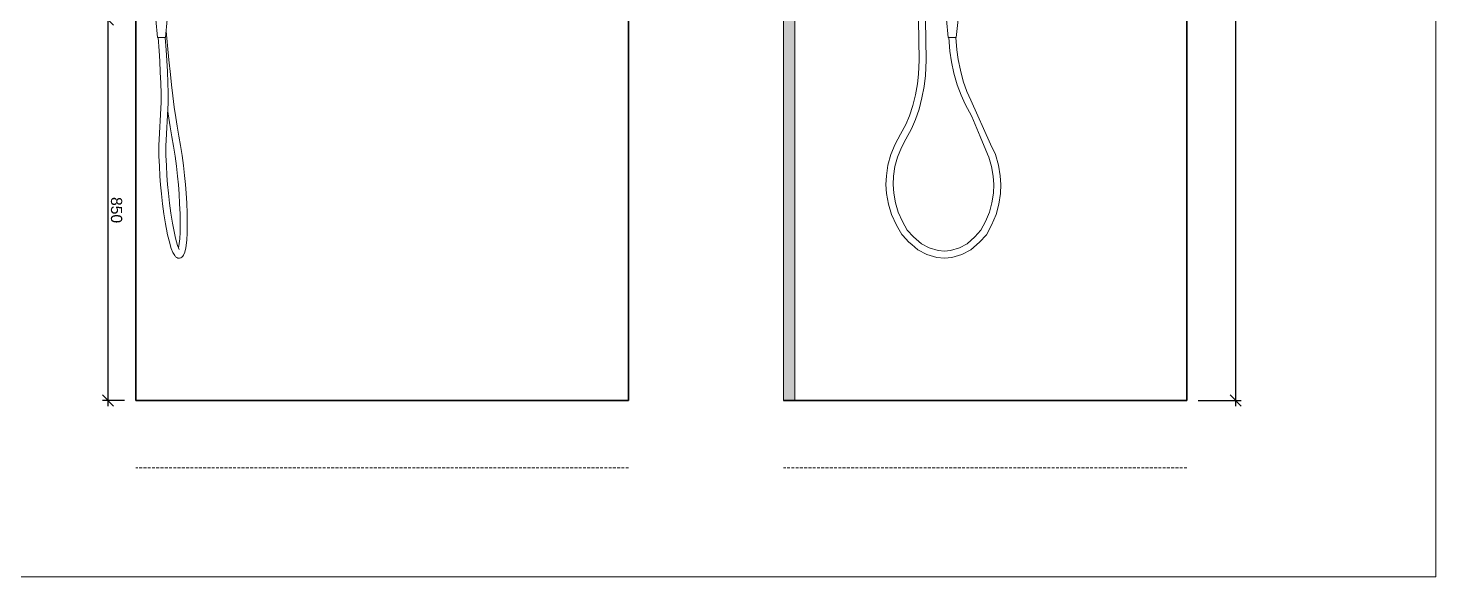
# Model space of a CAD drawing. Header units: millimetres. Extents: x 3767 to 22479, y 1034 to 12216.
# Drawn here: x 19337 to 22479, y 1034 to 2259 of the extents above; entities that cross this region are included whole.
import ezdxf

# ---------------------------------------------------------------- set-up
doc = ezdxf.new("R2010")
doc.units = ezdxf.units.MM
doc.linetypes.add('ČÁRKOVANÁ2', pattern=[9.525, 6.35, -3.175])
for name, color, linetype, lineweight in [('3', 7, 'ČÁRKOVANÁ2', 0), ('dim', 4, 'Continuous', 0), ('equipments', 137, 'Continuous', 13), ('free', 7, 'Continuous', 13), ('hatch', 255, 'Continuous', 0), ('section', 5, 'Continuous', 35)]:
    doc.layers.add(name, color=color, linetype=linetype, lineweight=lineweight)
doc.styles.add('ARIAL', font='arial.ttf')
doc.dimstyles.new('25', dxfattribs={"dimtxt": 25, "dimasz": 25, "dimexe": 12.5, "dimexo": 25, "dimgap": 6.25, "dimtad": 1, "dimdec": 0, "dimdsep": 46, "dimlunit": 6, "dimtxsty": 'ARIAL', "dimblk": 'OBLIQUE', "dimcen": 25, "dimdle": 12.5, "dimclrd": 256, "dimclre": 256, "dimclrt": 2, "dimadec": 0, "dimazin": 0, "dimtfac": 1, "dimtdec": 0, "dimtmove": 0, "dimatfit": 1, "dimldrblk": 'DOTSMALL', "dimfxl": 1, "dimtvp": 1, "dimtolj": 1, "dimtzin": 0, "dimarcsym": 0})

# ---------------------------------------------------------------- blocks, each defined once
blk = doc.blocks.new('A$C5B3B7623')
for p, q in [((72.7456, 532.7089), (74.1855, 442.4709)), ((88.5306, 532.7109), (89.9715, 442.4709)), ((135.2019, 532.8429), (139.1665, 493.2369)), ((157.1665, 493.2389), (161.1229, 532.8429)), ((139.1665, 493.2369), (139.8515, 493.2369)), ((139.8515, 493.2369), (141.8025, 493.2369)), ((139.8515, 493.2369), (140.3926, 493.2369)), ((140.3926, 493.2369), (142.5895, 462.6449)), ((141.8025, 493.2369), (144.7225, 493.2379)), ((144.7225, 493.2379), (148.1665, 493.2379)), ((144.7225, 493.2379), (151.6115, 493.2379)), ((148.1665, 493.2379), (151.6115, 493.2379)), ((151.6115, 493.2379), (154.5305, 493.2389)), ((154.5305, 493.2389), (156.4815, 493.2389)), ((154.9263, 493.2388), (156.4815, 493.2389)), ((156.1036, 493.2388), (157.1665, 493.2389)), ((156.1742, 493.2389), (158.1395, 465.4339)), ((156.1742, 493.2389), (156.4815, 493.2389)), ((156.1743, 493.2389), (156.4815, 493.2389)), ((156.4815, 493.2389), (157.1665, 493.2389)), ((72.8585, 410.9919), (74.1855, 442.4709)), ((88.4865, 408.2019), (89.9715, 442.4709)), ((142.5895, 462.6449), (146.5865, 438.3369)), ((158.1395, 465.4339), (161.3215, 443.8869)), ((161.3215, 443.8869), (166.2035, 419.7799)), ((70.3045, 389.3739), (72.8585, 410.9919)), ((146.5865, 438.3369), (151.9795, 413.0339)), ((151.9795, 413.0339), (159.0535, 387.4319)), ((166.2035, 419.7799), (172.6545, 395.4019)), ((66.1095, 365.2659), (70.3045, 389.3739)), ((80.5115, 358.5919), (85.1825, 383.8949)), ((85.1825, 383.8949), (88.4865, 408.2019)), ((159.0535, 387.4319), (167.6745, 364.0209)), ((172.6545, 395.4019), (180.7865, 372.6599)), ((60.3385, 340.9589), (66.1095, 365.2659)), ((74.1665, 332.9899), (80.5115, 358.5919)), ((167.6745, 364.0209), (177.2375, 343.7989)), ((180.7865, 372.6599), (189.9305, 353.1629)), ((180.7865, 372.6599), (189.9305, 353.1629)), ((189.9305, 353.1629), (233.4225, 255.0829)), ((44.2665, 298.7209), (52.8685, 318.2459)), ((52.8685, 318.2459), (60.3385, 340.9589)), ((66.2125, 309.5789), (74.1665, 332.9899)), ((191.834, 316.6403), (177.2375, 343.7989)), ((210.7318, 271.9514), (191.834, 316.6403)), ((32.4375, 277.2029), (44.2665, 298.7209)), ((44.6205, 265.9419), (57.2265, 289.3559)), ((57.2265, 289.3559), (66.2125, 309.5789)), ((10.6785, 231.4739), (20.8985, 255.0829)), ((20.8985, 255.0829), (32.4375, 277.2029)), ((34.7265, 247.1139), (44.6205, 265.9419)), ((226.5065, 232.668), (210.7318, 271.9514)), ((244.3155, 231.4739), (233.4225, 255.0829)), ((4.6025, 207.7639), (10.6785, 231.4739)), ((4.6025, 207.7639), (10.6785, 231.4739)), ((20.2315, 204.9749), (25.5555, 225.9949)), ((25.5555, 225.9949), (34.7265, 247.1139)), ((226.5065, 232.668), (229.5815, 225.9239)), ((229.5815, 225.9239), (235.5175, 204.9749)), ((244.3155, 231.4739), (251.0665, 207.7639)), ((1.0865, 184.4529), (4.6025, 207.7639)), ((16.8845, 183.6559), (20.2315, 204.9749)), ((235.5175, 204.9749), (239.4715, 183.6559)), ((251.0665, 207.7639), (255.2465, 184.4529)), ((0.1865, 164.5289), (1.0865, 184.4529)), ((0.1865, 164.5289), (1.6545, 144.6049)), ((0.1865, 164.5289), (1.6545, 144.6049)), ((15.9735, 164.5289), (16.8845, 183.6559)), ((15.9735, 164.5289), (17.4295, 145.4019)), ((239.4715, 183.6559), (240.9285, 164.5289)), ((240.0175, 145.4019), (240.9285, 164.5289)), ((255.2465, 184.4529), (256.7145, 164.5289)), ((255.8145, 144.6049), (256.7145, 164.5289)), ((1.6545, 144.6049), (5.8345, 121.2939)), ((17.4295, 145.4019), (21.3845, 124.0839)), ((236.6705, 124.0839), (240.0175, 145.4019)), ((252.2995, 121.2939), (255.8145, 144.6049)), ((5.8345, 121.2939), (12.5855, 97.5849)), ((12.5855, 97.5849), (23.4795, 73.9749)), ((21.3845, 124.0839), (27.3205, 103.1349)), ((27.3205, 103.1349), (37.0805, 81.9449)), ((222.1745, 81.9449), (231.3455, 103.0639)), ((231.3455, 103.0639), (236.6705, 124.0839)), ((236.0025, 73.9749), (246.2235, 97.5849)), ((246.2235, 97.5849), (252.2995, 121.2939)), ((23.4795, 73.9749), (35.5065, 52.9839)), ((37.0805, 81.9449), (47.5115, 63.1169)), ((47.5115, 63.1169), (61.5375, 48.1739)), ((198.6805, 48.1739), (212.2805, 63.1169)), ((212.2805, 63.1169), (222.1745, 81.9449)), ((224.4645, 52.8559), (236.0025, 73.9749)), ((35.5065, 52.9839), (36.9684, 51.4477)), ((36.9684, 51.4477), (51.4325, 36.2479)), ((51.4325, 36.2479), (57.9492, 30.6585)), ((61.5375, 48.1739), (79.3205, 32.6329)), ((79.3205, 32.6329), (96.7135, 23.7669)), ((164.2005, 23.7669), (181.3395, 32.6329)), ((181.3395, 32.6329), (198.6805, 48.1739)), ((189.4305, 18.7859), (209.0135, 36.2189)), ((209.0135, 36.2189), (224.4645, 52.8559)), ((57.9492, 30.6585), (71.6245, 18.7859)), ((71.6245, 18.7859), (91.4995, 8.824)), ((91.4995, 8.824), (113.9945, 1.9502)), ((91.4995, 8.824), (113.9945, 1.9502)), ((96.7135, 23.7669), (116.5325, 17.6901)), ((113.9945, 1.9502), (130.7935, 0.1571)), ((113.9945, 1.9502), (130.7935, 0.1571)), ((116.5325, 17.6901), (130.5665, 16.0962)), ((130.5665, 16.0962), (144.5535, 17.6901)), ((130.7935, 0.1571), (147.5405, 1.9502)), ((130.7935, 0.1571), (147.5405, 1.9502)), ((144.5535, 17.6901), (164.2005, 23.7669)), ((147.5405, 1.9502), (169.8395, 8.824)), ((169.8395, 8.824), (189.4305, 18.7859))]:
    blk.add_line(p, q)
blk = doc.blocks.new('A$C59824428')
at = {"layer": 'equipments'}
for p, q in [((562.818, 443.1689), (569.0727, 507.3406)), ((566.5225, 532.8429), (570.483, 493.2379)), ((588.483, 493.2379), (592.4435, 532.8429)), ((569.195, 464.7369), (571.3867, 493.238)), ((569.195, 464.7369), (571.3867, 493.238)), ((570.483, 493.2379), (571.168, 493.2379)), ((571.168, 493.2379), (573.119, 493.2389)), ((571.168, 493.2379), (571.3867, 493.2378)), ((571.168, 493.2379), (571.3867, 493.2379)), ((571.168, 493.2379), (571.3867, 493.2379)), ((571.168, 493.2379), (571.3867, 493.2379)), ((571.168, 493.2379), (571.3867, 493.2379)), ((571.168, 493.2379), (571.3867, 493.2379)), ((571.168, 493.2379), (571.3867, 493.2379)), ((571.168, 493.2379), (571.3867, 493.2379)), ((571.168, 493.2379), (571.3867, 493.2379)), ((571.168, 493.2379), (571.3867, 493.2379)), ((573.119, 493.2389), (576.038, 493.2389)), ((575.0365, 493.2387), (576.038, 493.2389)), ((576.038, 493.2389), (579.483, 493.2389)), ((579.483, 493.2389), (582.927, 493.2389)), ((582.927, 493.2389), (585.847, 493.2389)), ((584.921, 463.3419), (587.2209, 493.2382)), ((585.5359, 493.2389), (585.847, 493.2389)), ((585.847, 493.2389), (587.798, 493.2379)), ((587.0015, 493.2379), (587.798, 493.2379)), ((587.1308, 493.2379), (588.483, 493.2379)), ((587.2208, 493.2379), (587.798, 493.2379)), ((587.2208, 493.2376), (587.798, 493.2379)), ((587.798, 493.2379), (588.483, 493.2379)), ((559.671, 410.2939), (562.818, 443.1689)), ((566.42, 417.1179), (567.755, 441.8239)), ((567.755, 441.8239), (569.195, 464.7369)), ((582.147, 415.7239), (583.481, 440.4299)), ((583.481, 440.4299), (584.921, 463.3419)), ((557.156, 387.3819), (559.671, 410.2939)), ((565.304, 392.1139), (566.42, 417.1179)), ((581.031, 390.7189), (582.147, 415.7239)), ((582.0559, 415.6262), (582.147, 415.7239)), ((554.225, 362.6759), (557.156, 387.3819)), ((564.654, 369.1019), (565.304, 392.1139)), ((580.38, 367.7069), (581.031, 390.7189)), ((580.9667, 390.6378), (581.031, 390.7189)), ((581.018, 392.3659), (581.031, 390.7189)), ((551.024, 337.6719), (554.225, 362.6759)), ((564.432, 349.1779), (564.654, 369.1019)), ((564.432, 349.1779), (564.46, 347.3329)), ((564.46, 347.3329), (564.472, 348.4536)), ((564.46, 347.3329), (569.7923, 250.6528)), ((564.46, 347.3329), (564.5394, 347.2318)), ((564.46, 347.3329), (569.7923, 250.6528)), ((580.1713, 348.8946), (580.38, 367.7069)), ((580.1713, 348.8946), (585.496, 251.9479)), ((544.484, 294.7359), (547.702, 314.6599)), ((547.702, 314.6599), (551.024, 337.6719)), ((563.428, 313.2649), (565.5343, 327.8553)), ((540.515, 272.7199), (544.484, 294.7359)), ((556.241, 271.3249), (560.21, 293.3409)), ((560.21, 293.3409), (563.428, 313.2649)), ((533.391, 229.3809), (536.971, 251.7959)), ((536.971, 251.7959), (540.515, 272.7199)), ((552.697, 250.4009), (556.241, 271.3249)), ((585.496, 251.9479), (585.534, 250.4009)), ((530.471, 207.0669), (533.391, 229.3809)), ((546.197, 205.6719), (549.117, 227.9869)), ((549.117, 227.9869), (552.697, 250.4009)), ((568.585, 207.0669), (569.518, 229.3809)), ((569.518, 229.3809), (569.7923, 250.6528)), ((584.311, 205.6719), (585.244, 227.9869)), ((585.244, 227.9869), (585.534, 250.4009)), ((527.926, 184.7519), (530.471, 207.0669)), ((543.652, 183.3569), (546.197, 205.6719)), ((567.278, 184.7519), (568.585, 207.0669)), ((583.004, 183.3569), (584.311, 205.6719)), ((524.555, 145.7009), (526.045, 165.2269)), ((526.045, 165.2269), (527.926, 184.7519)), ((540.281, 144.3069), (541.771, 163.8319)), ((541.771, 163.8319), (543.652, 183.3569)), ((563.907, 145.7009), (565.788, 165.2269)), ((565.788, 165.2269), (567.278, 184.7519)), ((579.633, 144.3069), (581.514, 163.8319)), ((581.514, 163.8319), (583.004, 183.3569)), ((523.248, 123.3859), (524.555, 145.7009)), ((538.974, 121.9919), (540.281, 144.3069)), ((561.362, 123.3859), (563.907, 145.7009)), ((577.088, 121.9919), (579.633, 144.3069)), ((522.025, 78.6569), (522.315, 101.0719)), ((522.315, 101.0719), (523.248, 123.3859)), ((537.752, 77.2629), (538.041, 99.6769)), ((538.041, 99.6769), (538.974, 121.9919)), ((554.862, 78.6569), (558.442, 101.0719)), ((558.442, 101.0719), (561.362, 123.3859)), ((570.588, 77.2629), (574.168, 99.6769)), ((574.168, 99.6769), (577.088, 121.9919)), ((522.025, 78.6569), (522.13, 58.7329)), ((537.752, 77.2629), (537.752, 77.2629)), ((537.752, 77.2629), (537.8493, 58.6139)), ((554.862, 78.6569), (551.5014, 59.764)), ((567.044, 57.3389), (570.588, 77.2629)), ((522.13, 58.7329), (522.157, 56.6889)), ((522.13, 58.7329), (522.157, 56.6889)), ((522.157, 56.6889), (523.263, 40.4509)), ((523.263, 40.4509), (524.962, 23.7149)), ((537.8493, 58.6139), (538.849, 43.8429)), ((538.849, 43.8429), (540.47, 27.7049)), ((543.579, 28.9939), (547.986, 45.1329)), ((547.986, 45.1329), (551.5014, 59.764)), ((558.175, 22.4246), (562.763, 39.1609)), ((562.763, 39.1609), (566.674, 55.3989)), ((566.674, 55.3989), (567.044, 57.3389)), ((524.962, 23.7149), (527.272, 14.0514)), ((527.272, 14.0514), (530.271, 7.4766)), ((530.271, 7.4766), (531.735, 4.7296)), ((531.735, 4.7296), (533.998, 2.8181)), ((533.998, 2.8181), (536.596, 1.025)), ((536.596, 1.025), (539.591, 0.1571)), ((536.596, 1.025), (539.591, 0.1571)), ((539.591, 0.1571), (542.689, 0.4846)), ((539.799, 19.7297), (543.579, 28.9939)), ((540.47, 27.7049), (541.415, 23.6903)), ((542.689, 0.4846), (545.597, 2.2778)), ((545.597, 2.2778), (548.151, 3.7534)), ((548.151, 3.7534), (550.063, 6.1866)), ((550.063, 6.1866), (554.197, 12.7615)), ((554.197, 12.7615), (558.175, 22.4246))]:
    blk.add_line(p, q, dxfattribs=at)
blk = doc.blocks.new('_Oblique')
at = {"color": 0, "linetype": 'ByBlock', "lineweight": -2}
blk.add_line((-0.5, -0.5), (0.5, 0.5), dxfattribs=at)
blk = doc.blocks.new('*D199')
at = {"layer": 'Defpoints', "color": 0, "transparency": 16777216}
for p in [(21923.4, 3677.8), (22032.4, 3677.8), (21923.4, 1427.8)]:
    blk.add_point(p, dxfattribs=at)
at = {"layer": 'dim', "lineweight": -2, "transparency": 16777216}
for p, q in [((21948.4, 3677.8), (22044.9, 3677.8)), ((22032.4, 1415.3), (22032.4, 3690.3)), ((21948.4, 1427.8), (22044.9, 1427.8))]:
    blk.add_line(p, q, dxfattribs=at)
at = {"layer": 'dim', "lineweight": -2, "transparency": 16777216, "xscale": 25, "yscale": 25, "zscale": 25}
for p, rotation in [((22032.4, 3677.8), 90), ((22032.4, 1427.8), 270)]:
    blk.add_blockref('_Oblique', p, dxfattribs=dict(at, rotation=rotation))
at = {"layer": 'dim', "color": 2, "transparency": 16777216, "insert": (22013.4, 2552.8), "char_height": 25, "attachment_point": 5, "rotation": 90, "style": 'ARIAL'}
blk.add_mtext('\\A1;2\xa0250', dxfattribs=at)
blk = doc.blocks.new('_DotSmall')
at = {"color": 0, "linetype": 'ByBlock', "const_width": 0.5}
blk.add_lwpolyline([(-0.0625, 0, 1), (0.0625, 0, 1)], format="xyb", close=True, dxfattribs=at)
blk = doc.blocks.new('*D218')
at = {"layer": 'Defpoints', "color": 0, "transparency": 16777216}
for p in [(19577.3, 2277.8), (19515.3, 1427.8), (19577.3, 1427.8)]:
    blk.add_point(p, dxfattribs=at)
at = {"layer": 'dim', "lineweight": -2, "transparency": 16777216}
for p, q in [((19552.3, 2277.8), (19502.8, 2277.8)), ((19515.3, 2290.3), (19515.3, 1415.3)), ((19552.3, 1427.8), (19502.8, 1427.8))]:
    blk.add_line(p, q, dxfattribs=at)
at = {"layer": 'dim', "lineweight": -2, "transparency": 16777216, "xscale": 25, "yscale": 25, "zscale": 25}
for p, rotation in [((19515.3, 2277.8), 90.00000000000006), ((19515.3, 1427.8), 270.0000000000001)]:
    blk.add_blockref('_Oblique', p, dxfattribs=dict(at, rotation=rotation))
at = {"layer": 'dim', "color": 2, "transparency": 16777216, "insert": (19534.3, 1852.8), "char_height": 25, "attachment_point": 5, "rotation": 270, "style": 'ARIAL'}
blk.add_mtext('\\A1;850', dxfattribs=at)

msp = doc.modelspace()

# ---------------------------------------------------------------- hatches: boundary and pattern name
at = {"layer": 'hatch'}
h = msp.add_hatch(color=254, dxfattribs=at)
h.dxf.hatch_style = 1
h.paths.add_polyline_path([(21023.4, 1427.8), (21048.4, 1427.8), (21048.4, 1615.1), (21023.4, 1615.1)])
h.paths.add_polyline_path([(21023.4, 1615.1), (21048.4, 1615.1), (21048.4, 3405.4), (21023.4, 3405.4)])
h.paths.add_polyline_path([(21023.4, 3405.4), (21048.4, 3405.4), (21048.4, 3677.8), (21023.4, 3677.8)])

# ---------------------------------------------------------------- linework, layer by layer
at = {"layer": '3'}
for p, q in [((20677.3, 1277.8), (19577.3, 1277.8)), ((21923.4, 1277.8), (21023.4, 1277.8))]:
    msp.add_line(p, q, dxfattribs=at)
at = {"layer": 'dim'}
msp.add_lwpolyline([(12050, 12216.3), (22479.1, 12216.3), (22479.1, 1034.3), (12050, 1034.3)], close=True, dxfattribs=at)
at = {"layer": 'free'}
for p, q in [((21023.4, 1427.8), (21023.4, 3677.8)), ((21048.4, 1427.8), (21048.4, 3677.8))]:
    msp.add_line(p, q, dxfattribs=at)
at = {"layer": 'section'}
for p, q in [((20677.3, 1427.8), (20677.3, 4027.8)), ((21923.4, 1427.8), (21923.4, 4027.8)), ((19577.3, 1427.8), (19577.3, 3677.8)), ((20677.3, 1427.8), (19577.3, 1427.8)), ((21923.4, 1427.8), (21023.4, 1427.8))]:
    msp.add_line(p, q, dxfattribs=at)

# ---------------------------------------------------------------- block references
at = {"layer": 'equipments', "xscale": -1}
msp.add_blockref('A$C59824428', (20214.3, 1745), dxfattribs=at)
at = {"layer": 'equipments'}
msp.add_blockref('A$C5B3B7623', (21251.6, 1745), dxfattribs=at)

# ---------------------------------------------------------------- dimensions: what is measured, and where the dimension line sits
at = {"layer": 'dim'}
for base, p1, p2, picture, middle in [((22032.4, 3677.8), (21923.4, 1427.8), (21923.4, 3677.8), '*D199', (22013.4, 2552.8)), ((19515.3, 1427.8), (19577.3, 2277.8), (19577.3, 1427.8), '*D218', (19534.3, 1852.8))]:
    dim = msp.add_linear_dim(base=base, p1=p1, p2=p2, angle=90, dimstyle='25', dxfattribs=at)
    dim.commit()
    dim.dimension.update_dxf_attribs({"geometry": picture, "text_midpoint": middle})

doc.saveas('drawing.dxf')
